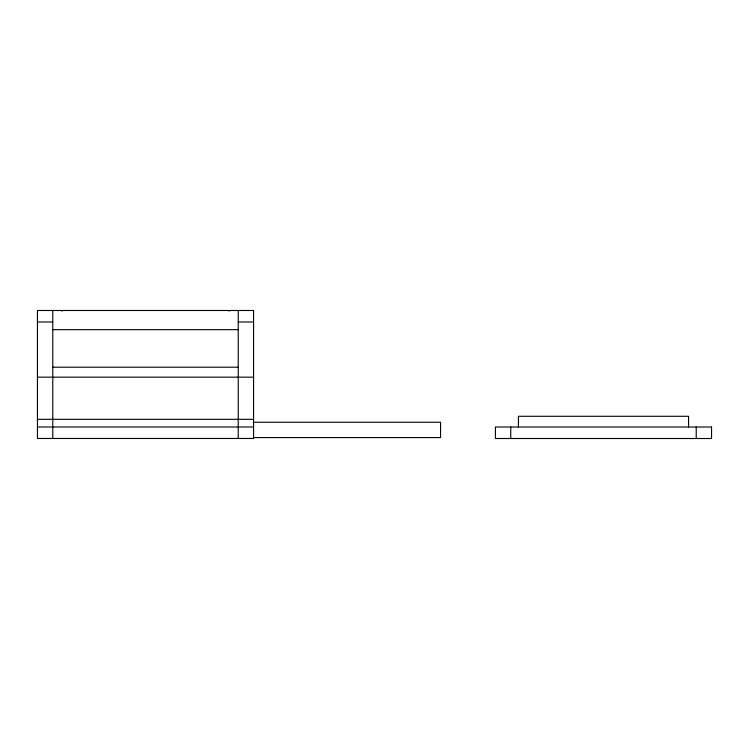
<?xml version="1.0" encoding="UTF-8"?>
<svg xmlns="http://www.w3.org/2000/svg" width="749" height="749" viewBox="0 0 749 749"><rect width="100%" height="100%" fill="white"/><g stroke="black" fill="none" stroke-linecap="round" stroke-linejoin="round"><path stroke-width="1.12" d="M37.45 321.986L52.776 321.986M238.238 321.986L253.565 321.986M52.776 329.654L238.238 329.654M52.776 367.207L238.238 367.207M37.45 377.168L253.565 377.168M37.45 419.318L253.565 419.318M254.557 422.258L440.562 422.258L440.562 437.585L254.557 437.585M37.45 426.986L253.565 426.986M696.224 427.014L696.224 438.511M688.556 427.014L688.556 416.285L518.42 416.285L518.42 427.014M510.762 427.014L510.762 438.511M238.238 310.489L238.238 438.474M229.044 310.489L229.044 311.209M61.97 310.489L61.97 311.209M52.776 310.489L52.776 438.474M253.565 310.489L37.45 310.489L37.45 438.474L253.565 438.474L253.565 310.489M711.55 427.014L495.435 427.014L495.435 438.511L711.55 438.511L711.55 427.014"/></g></svg>
